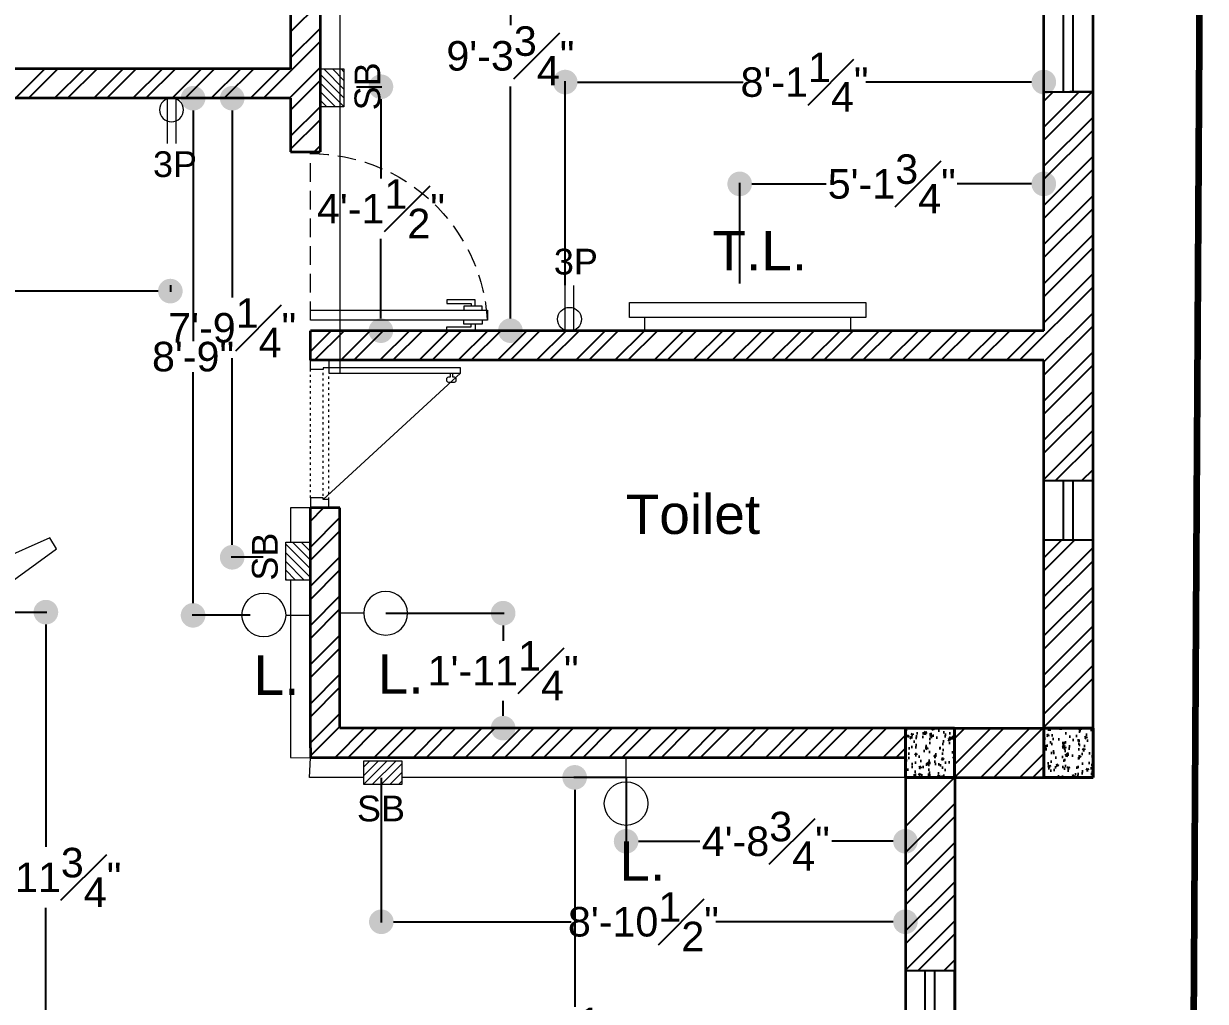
# Model space of a CAD drawing. Header units: inches. Extents: x 4161 to 8381, y 472 to 1500.
# Drawn here: x 8140.7 to 8380.8, y 1092.9 to 1291.6 of the extents above; entities that cross this region are included whole.
import ezdxf

# ---------------------------------------------------------------- set-up
doc = ezdxf.new("R2010")
doc.units = ezdxf.units.IN
doc.header["$MEASUREMENT"] = 0
doc.linetypes.add('ACAD_ISO03W100', pattern=[30, 12, -18])
doc.linetypes.add('HIDDEN', pattern=[0.375, 0.25, -0.125])
doc.layers.get('0').update_dxf_attribs({"lineweight": 35})
for name, color, linetype, lineweight in [('0.Columns', 1, 'Continuous', 35), ('1.Wall', 7, 'Continuous', 35), ('Beam', 170, 'Continuous', 15), ('Box', 7, 'Continuous', 15), ('Doors & Furni', 20, 'Continuous', 5), ('E_Elements', 7, 'Continuous', 15), ('E_FITTINGS', 7, 'Continuous', 15), ('Hatch', 7, 'Continuous', 15)]:
    doc.layers.add(name, color=color, linetype=linetype, lineweight=lineweight)
for name, color, linetype in [('3.Windows', 130, 'Continuous'), ('4.Hatch', 14, 'Continuous'), ('5.Texts', 50, 'Continuous'), ('7.Dimention', 8, 'Continuous'), ('9.Vent', 130, 'Continuous'), ('Electrical Components', 170, 'Continuous'), ('rod', 252, 'Continuous'), ('wood', 20, 'Continuous')]:
    doc.layers.add(name, color=color, linetype=linetype)
doc.styles.get("Standard").update_dxf_attribs({"font": 'arial.ttf'})
doc.dimstyles.get("Standard").update_dxf_attribs({"dimtxt": 6, "dimasz": 5, "dimexe": 0.18, "dimexo": 0.0625, "dimgap": 0.09, "dimtad": 0, "dimtih": 1, "dimtoh": 1, "dimzin": 0, "dimdsep": 46, "dimlunit": 4, "dimtxsty": 'Standard', "dimblk": 'DOT', "dimcen": 0.09, "dimadec": 0, "dimazin": 0, "dimtfac": 1, "dimtofl": 0, "dimtmove": 0, "dimatfit": 3, "dimfxl": 1, "dimfrac": 1, "dimtolj": 1, "dimtzin": 0, "dimarcsym": 0})

# ---------------------------------------------------------------- blocks, each defined once
blk = doc.blocks.new('window7 virtical')
at = {"layer": '3.Windows', "color": 141, "true_color": 0xadddf7}
for p, q in [((4405.51, 1605.94), (4405.51, 1689.94)), ((4407.51, 1605.94), (4407.51, 1689.94))]:
    blk.add_line(p, q, dxfattribs=at)
at = {"layer": '3.Windows'}
for p, q in [((4401.51, 1605.94), (4411.51, 1605.94)), ((4411.51, 1605.94), (4406.83, 1605.94)), ((4406.83, 1605.94), (4406.83, 1605.94))]:
    blk.add_line(p, q, dxfattribs=at)
blk.add_lwpolyline([(4411.51, 1605.94), (4411.51, 1689.94), (4401.51, 1689.94), (4401.51, 1605.94)], close=True, dxfattribs=at)
blk = doc.blocks.new('Vent')
at = {"layer": '9.Vent'}
for p, q in [((-12, -3.9), (-12, 6.1)), ((-12, 3.82), (-12, 6.1)), ((0, -3.9), (0, 6.1))]:
    blk.add_line(p, q, dxfattribs=at)
at = {"layer": '9.Vent', "color": 5}
for p, q in [((-12, 2), (0, 2)), ((-12, 0), (0, 0))]:
    blk.add_line(p, q, dxfattribs=at)
blk = doc.blocks.new('Dd2')
at = {"layer": 'rod', "lineweight": 13}
blk.add_lwpolyline([(-36.5, 41), (-2, 3.5)], dxfattribs=at)
blk.add_lwpolyline([(-36.5, 38.75), (-35.5, 38.75), (-35.5, 39.25, -0.414214), (-35, 39.75), (-34.5, 39.75, -0.414214), (-34, 39.25), (-34, 37.75, -0.414214), (-34.5, 37.25), (-35, 37.25, -0.414214), (-35.5, 37.75), (-35.5, 38.25), (-36.5, 38.25)], format="xyb", dxfattribs=at)
at = {"layer": 'rod', "linetype": 'ACAD_ISO03W100', "lineweight": 13, "ltscale": 0.05}
for points in [[(-3, 3.5), (-37.5, 3.5)], [(-2, 5), (-36.5, 5)], [(-2.5, 0), (-37.5, 0)]]:
    blk.add_lwpolyline(points, dxfattribs=at)
at = {"layer": 'wood', "lineweight": 13}
for points in [[(-36.5, 41), (-38, 41), (-38, 5), (-36.5, 5)], [(-40, 0), (-40, 5), (-38, 5), (-38, 3.5), (-37.5, 3.5), (-37.5, 0)], [(0, 0), (0, 5), (-2, 5), (-2, 3.5), (-2.5, 3.5), (-2.5, 0)]]:
    blk.add_lwpolyline(points, close=True, dxfattribs=at)
blk = doc.blocks.new('Door')
at = {"layer": 'Doors & Furni', "color": 20}
for p, q in [((4002.74, 982.3), (4001.9, 982.3)), ((4001.9, 982.3), (4001.9, 978.61)), ((4004.74, 983.4), (4002.74, 983.4)), ((4002.74, 983.4), (4002.74, 947.4)), ((4004.74, 947.4), (4004.74, 983.4)), ((4004.74, 982.3), (4005.57, 982.3)), ((4005.57, 982.3), (4005.57, 978.61)), ((4001.9, 980.9), (4000.59, 980.9)), ((4000.59, 980.9), (4000.59, 975.13)), ((4001.34, 975.13), (4001.34, 980.06)), ((4001.34, 980.06), (4001.9, 980.06)), ((4005.57, 980.9), (4006.88, 980.9)), ((4006.13, 980.06), (4005.57, 980.06)), ((4006.13, 975.13), (4006.13, 980.06)), ((4006.88, 980.9), (4006.88, 975.13)), ((4001.9, 978.61), (4002.74, 978.61)), ((4005.57, 978.61), (4004.74, 978.61)), ((4000.59, 975.13), (4001.34, 975.13)), ((4006.88, 975.13), (4006.13, 975.13)), ((4002.74, 947.4), (4004.74, 947.4))]:
    blk.add_line(p, q, dxfattribs=at)
at = {"layer": 'Doors & Furni', "color": 1, "linetype": 'HIDDEN', "ltscale": 15}
blk.add_line((4002.74, 947.4), (4036.59, 947.4), dxfattribs=at)
blk.add_arc((4000.59, 947.4), 36, 0, 86.583, dxfattribs=at)
blk = doc.blocks.new('FAN')
at = {"layer": 'E_Elements'}
for p, q in [((-23.57, 15.12), (-24.88, 12.85)), ((-4.97, 6.83), (-23.57, 15.12)), ((23.57, 15.12), (4.97, 6.83)), ((24.88, 12.85), (23.57, 15.12)), ((-24.88, 12.85), (-8.39, 0.89)), ((8.39, 0.89), (24.88, 12.85)), ((-8.26, 4.77), (-5.89, 5.4)), ((-5.82, 5.34), (-4.97, 6.83)), ((-3.34, 3.91), (-5.82, 5.34)), ((5.82, 5.34), (3.34, 3.91)), ((4.97, 6.83), (5.82, 5.34)), ((8.26, 4.77), (5.89, 5.4)), ((-7.62, 2.4), (-8.26, 4.77)), ((7.62, 2.4), (8.26, 4.77)), ((-8.39, 0.89), (-7.54, 2.37)), ((-7.54, 2.37), (-5.06, 0.94)), ((5.06, 0.94), (7.54, 2.37)), ((7.54, 2.37), (8.39, 0.89)), ((-1.71, -4.85), (-1.71, -7.71)), ((1.71, -7.71), (1.71, -4.85)), ((-3.43, -7.71), (-1.31, -27.97)), ((-1.71, -7.71), (-3.43, -7.71)), ((-1.73, -7.8), (0, -9.53)), ((0, -9.53), (1.73, -7.8)), ((1.31, -27.97), (3.43, -7.71)), ((3.43, -7.71), (1.71, -7.71)), ((-1.31, -27.97), (1.31, -27.97))]:
    blk.add_line(p, q, dxfattribs=at)
for start, end in [(360, 180), (180, 0)]:
    blk.add_arc((0, 0), 5.14, start, end, dxfattribs=at)
blk = doc.blocks.new('A$C482B25E6')
at = {"layer": 'E_FITTINGS'}
for p, q in [((0, 0), (0, 7.1)), ((3.9, 3.55), (0, 3.55))]:
    blk.add_line(p, q, dxfattribs=at)
blk.add_circle((7.45, 3.55), 3.55, dxfattribs=at)
blk = doc.blocks.new('O')
at = {"layer": 'E_Elements', "ltscale": 4}
for p, q in [((9523.61, 2111.57), (9520.91, 2111.57)), ((9523.61, 2069.68), (9520.91, 2069.68))]:
    blk.add_line(p, q, dxfattribs=at)
at = {"layer": 'E_Elements', "ltscale": 0.01}
blk.add_lwpolyline([(9526.61, 2066.63), (9526.61, 2114.63), (9523.61, 2114.63), (9523.61, 2066.63)], close=True, dxfattribs=at)
blk = doc.blocks.new('2')
at = {"layer": 'Hatch', "ltscale": 0.01}
h = blk.add_hatch(dxfattribs=at)
h.set_pattern_fill('ANSI31', color=256, scale=10, style=0)
h.paths.add_polyline_path([(7846.79, 2035.92), (7841.97, 2035.92), (7841.97, 2028.24), (7846.79, 2028.24)])
at = {"layer": 'E_Elements'}
blk.add_lwpolyline([(7841.97, 2028.24), (7846.79, 2028.24), (7846.79, 2035.92), (7841.97, 2035.92)], close=True, dxfattribs=at)
blk = doc.blocks.new('Column2.0')
at = {"layer": '0.Columns', "true_color": 0x991b1e}
h = blk.add_hatch(dxfattribs=at)
h.set_pattern_fill('AR-CONC', color=244, scale=0.54)
h.set_pattern_definition([(50, (868.9964, 332.3348), (3.873205, -0.3388615), [0.405, -4.455]), (355, (868.9964, 332.335), (-0.7492572, 4.0618375), [0.324, -3.564]), (100.45144, (869.319, 332.3066), (3.1239478, 3.722976), [0.344197, -3.7861674]), (46.1842, (868.9964, 333.415), (5.763103, -0.893804), [0.6075, -6.6825]), (96.63564, (869.4767, 333.3403), (5.0471745, 5.2602404), [0.516296, -5.679254]), (351.18416, (868.9964, 333.415), (5.0471745, 5.26024), [0.486, -5.346]), (21, (869.5364, 333.1448), (3.223298, -2.174142), [0.405, -4.455]), (326, (869.5364, 333.145), (1.3139028, 3.9158102), [0.324, -3.564]), (71.45144, (869.805, 332.9636), (4.537201, 1.7416682), [0.344197, -3.7861674]), (37.5, (868.9964, 332.3348), (0.0656632, 1.7976268), [0, -3.5208, 0, -3.618, 0, -3.5775]), (7.5, (868.9964, 332.3348), (1.4205755, 2.1298232), [0, -2.0628, 0, -3.4398, 0, -1.3635]), (327.5, (867.7922, 332.3348), (2.88264116, -0.1217963), [0, -1.35, 0, -4.212, 0, -5.589]), (317.5, (867.2522, 332.3348), (3.1492053, 0.5405669), [0, -1.755, 0, -2.7972, 0, -3.969])])
h.paths.add_polyline_path([(4674.88, 1327.63), (4674.88, 1337.63), (4664.88, 1337.63), (4664.88, 1327.63)])
at = {"layer": '0.Columns', "linetype": 'ACAD_ISO03W100', "lineweight": 40}
for p, q in [((4674.88, 1337.63), (4664.88, 1337.63)), ((4664.88, 1337.63), (4664.88, 1327.63)), ((4674.88, 1327.63), (4674.88, 1337.63)), ((4664.88, 1327.63), (4674.88, 1327.63))]:
    blk.add_line(p, q, dxfattribs=at)
blk = doc.blocks.new('1111111111111111')
at = {"layer": 'E_FITTINGS', "ltscale": 3}
for p, q in [((8001.12, 2853.82), (8010.23, 2853.82)), ((8001.12, 2852.1), (8010.23, 2852.1))]:
    blk.add_line(p, q, dxfattribs=at)
blk.add_circle((8003.38, 2852.96), 2.42, dxfattribs=at)
blk = doc.blocks.new('_Dot')
at = {"color": 0, "linetype": 'ByBlock', "lineweight": -2}
blk.add_line((-0.5, 0), (-1, 0), dxfattribs=at)
at = {"color": 0, "linetype": 'ByBlock', "lineweight": 60, "const_width": 0.5}
blk.add_lwpolyline([(-0.25, 0, 1), (0.25, 0, 1)], format="xyb", close=True, dxfattribs=at)
blk = doc.blocks.new('*D126')
at = {"layer": '7.Dimention', "color": 0, "lineweight": -2, "transparency": 16777216}
for p, q in [((7932.97, 1238.41), (7932.97, 1237.05)), ((7937.97, 1237.23), (8037.34, 1237.23)), ((8165.53, 1237.23), (8066.15, 1237.23)), ((8170.53, 1238.41), (8170.53, 1237.05))]:
    blk.add_line(p, q, dxfattribs=at)
at = {"layer": 'Defpoints', "color": 0, "transparency": 16777216}
for p in [(7932.97, 1238.47), (8170.53, 1238.47), (8170.53, 1237.23)]:
    blk.add_point(p, dxfattribs=at)
at = {"layer": '7.Dimention', "color": 0, "lineweight": -2, "transparency": 16777216, "xscale": 5, "yscale": 5, "zscale": 5, "rotation": 180}
blk.add_blockref('_Dot', (7932.97, 1237.23), dxfattribs=at)
at = {"layer": '7.Dimention', "color": 0, "lineweight": -2, "transparency": 16777216, "xscale": 5, "yscale": 5, "zscale": 5}
blk.add_blockref('_Dot', (8170.53, 1237.23), dxfattribs=at)
at = {"layer": '7.Dimention', "color": 0, "transparency": 16777216, "insert": (8051.75, 1237.23), "char_height": 6, "attachment_point": 5}
blk.add_mtext('\\A1;19\'-9{\\H1x;\\S1#2;}"', dxfattribs=at)
blk = doc.blocks.new('*D191')
at = {"layer": '7.Dimention', "color": 0, "lineweight": -2, "transparency": 16777216}
for p, q in [((8122.56, 1171.99), (8145.43, 1171.99)), ((8145.25, 1166.99), (8145.25, 1124.3)), ((8145.25, 1069.19), (8145.25, 1111.88)), ((8128.41, 1064.19), (8145.43, 1064.19))]:
    blk.add_line(p, q, dxfattribs=at)
at = {"layer": 'Defpoints', "color": 0, "transparency": 16777216}
for p in [(8122.49, 1171.99), (8145.25, 1171.99), (8128.35, 1064.19)]:
    blk.add_point(p, dxfattribs=at)
at = {"layer": '7.Dimention', "color": 0, "lineweight": -2, "transparency": 16777216, "xscale": 5, "yscale": 5, "zscale": 5}
for p, rotation in [((8145.25, 1171.99), 90), ((8145.25, 1064.19), 270)]:
    blk.add_blockref('_Dot', p, dxfattribs=dict(at, rotation=rotation))
at = {"layer": '7.Dimention', "color": 0, "transparency": 16777216, "insert": (8145.25, 1118.09), "char_height": 6, "attachment_point": 5}
blk.add_mtext('\\A1;8\'-11{\\H1x;\\S3#4;}"', dxfattribs=at)
blk = doc.blocks.new('*D193')
at = {"layer": '7.Dimention', "color": 0, "lineweight": -2, "transparency": 16777216}
for p, q in [((8189.37, 1276.42), (8182.92, 1276.42)), ((8183.1, 1271.42), (8183.1, 1235.93)), ((8183.1, 1188.14), (8183.1, 1223.63)), ((8189.37, 1183.14), (8182.92, 1183.14))]:
    blk.add_line(p, q, dxfattribs=at)
at = {"layer": 'Defpoints', "color": 0, "transparency": 16777216}
for p in [(8189.44, 1276.42), (8183.1, 1183.14), (8189.44, 1183.14)]:
    blk.add_point(p, dxfattribs=at)
at = {"layer": '7.Dimention', "color": 0, "lineweight": -2, "transparency": 16777216, "xscale": 5, "yscale": 5, "zscale": 5}
for p, rotation in [((8183.1, 1276.42), 90), ((8183.1, 1183.14), 270)]:
    blk.add_blockref('_Dot', p, dxfattribs=dict(at, rotation=rotation))
at = {"layer": '7.Dimention', "color": 0, "transparency": 16777216, "insert": (8183.1, 1229.78), "char_height": 6, "attachment_point": 5}
blk.add_mtext('\\A1;7\'-9{\\H1x;\\S1#4;}"', dxfattribs=at)
blk = doc.blocks.new('*D127')
at = {"layer": '7.Dimention', "color": 0, "lineweight": -2, "transparency": 16777216}
for p, q in [((8186.72, 1276.42), (8174.97, 1276.42)), ((8175.15, 1271.42), (8175.15, 1227.03)), ((8175.15, 1176.34), (8175.15, 1220.73)), ((8186.72, 1171.34), (8174.97, 1171.34))]:
    blk.add_line(p, q, dxfattribs=at)
at = {"layer": 'Defpoints', "color": 0, "transparency": 16777216}
for p in [(8186.78, 1276.42), (8175.15, 1171.34), (8186.78, 1171.34)]:
    blk.add_point(p, dxfattribs=at)
at = {"layer": '7.Dimention', "color": 0, "lineweight": -2, "transparency": 16777216, "xscale": 5, "yscale": 5, "zscale": 5}
for p, rotation in [((8175.15, 1276.42), 90), ((8175.15, 1171.34), 270)]:
    blk.add_blockref('_Dot', p, dxfattribs=dict(at, rotation=rotation))
at = {"layer": '7.Dimention', "color": 0, "transparency": 16777216, "insert": (8175.15, 1223.88), "char_height": 6, "attachment_point": 5}
blk.add_mtext('\\A1;8\'-9"', dxfattribs=at)
blk = doc.blocks.new('*D194')
at = {"layer": '7.Dimention', "color": 0, "lineweight": -2, "transparency": 16777216}
for p, q in [((8214.34, 1171.77), (8238.32, 1171.77)), ((8238.14, 1166.77), (8238.14, 1166.19)), ((8238.14, 1153.41), (8238.14, 1153.99)), ((8217.94, 1148.41), (8238.32, 1148.41))]:
    blk.add_line(p, q, dxfattribs=at)
at = {"layer": 'Defpoints', "color": 0, "transparency": 16777216}
for p in [(8214.28, 1171.77), (8238.14, 1171.77), (8217.87, 1148.41)]:
    blk.add_point(p, dxfattribs=at)
at = {"layer": '7.Dimention', "color": 0, "lineweight": -2, "transparency": 16777216, "xscale": 5, "yscale": 5, "zscale": 5}
for p, rotation in [((8238.14, 1171.77), 90), ((8238.14, 1148.41), 270)]:
    blk.add_blockref('_Dot', p, dxfattribs=dict(at, rotation=rotation))
at = {"layer": '7.Dimention', "color": 0, "transparency": 16777216, "insert": (8238.14, 1160.09), "char_height": 6, "attachment_point": 5}
blk.add_mtext('\\A1;1\'-11{\\H1x;\\S1#4;}"', dxfattribs=at)
blk = doc.blocks.new('*D197')
at = {"layer": '7.Dimention', "color": 0, "lineweight": -2, "transparency": 16777216}
for p, q in [((8286.19, 1238.8), (8286.19, 1259.2)), ((8291.19, 1259.02), (8303.78, 1259.02)), ((8342.97, 1259.02), (8330.39, 1259.02)), ((8347.97, 1238.8), (8347.97, 1259.2))]:
    blk.add_line(p, q, dxfattribs=at)
at = {"layer": 'Defpoints', "color": 0, "transparency": 16777216}
for p in [(8286.19, 1259.02), (8286.19, 1238.74), (8347.97, 1238.74)]:
    blk.add_point(p, dxfattribs=at)
at = {"layer": '7.Dimention', "color": 0, "lineweight": -2, "transparency": 16777216, "xscale": 5, "yscale": 5, "zscale": 5, "rotation": 180}
blk.add_blockref('_Dot', (8286.19, 1259.02), dxfattribs=at)
at = {"layer": '7.Dimention', "color": 0, "lineweight": -2, "transparency": 16777216, "xscale": 5, "yscale": 5, "zscale": 5}
blk.add_blockref('_Dot', (8347.97, 1259.02), dxfattribs=at)
at = {"layer": '7.Dimention', "color": 0, "transparency": 16777216, "insert": (8317.08, 1259.02), "char_height": 6, "attachment_point": 5}
blk.add_mtext('\\A1;5\'-1{\\H1x;\\S3#4;}"', dxfattribs=at)
blk = doc.blocks.new('*D198')
at = {"layer": '7.Dimention', "color": 0, "lineweight": -2, "transparency": 16777216}
for p, q in [((8250.75, 1238.42), (8250.75, 1279.89)), ((8255.75, 1279.71), (8286.91, 1279.71)), ((8342.97, 1279.71), (8311.81, 1279.71)), ((8347.97, 1236.15), (8347.97, 1279.89))]:
    blk.add_line(p, q, dxfattribs=at)
at = {"layer": 'Defpoints', "color": 0, "transparency": 16777216}
for p in [(8250.75, 1279.71), (8250.75, 1238.35), (8347.97, 1236.08)]:
    blk.add_point(p, dxfattribs=at)
at = {"layer": '7.Dimention', "color": 0, "lineweight": -2, "transparency": 16777216, "xscale": 5, "yscale": 5, "zscale": 5, "rotation": 180}
blk.add_blockref('_Dot', (8250.75, 1279.71), dxfattribs=at)
at = {"layer": '7.Dimention', "color": 0, "lineweight": -2, "transparency": 16777216, "xscale": 5, "yscale": 5, "zscale": 5}
blk.add_blockref('_Dot', (8347.97, 1279.71), dxfattribs=at)
at = {"layer": '7.Dimention', "color": 0, "transparency": 16777216, "insert": (8299.36, 1279.71), "char_height": 6, "attachment_point": 5}
blk.add_mtext('\\A1;8\'-1{\\H1x;\\S1#4;}"', dxfattribs=at)
blk = doc.blocks.new('*D202')
at = {"layer": '7.Dimention', "color": 0, "lineweight": -2, "transparency": 16777216}
for p, q in [((8208.34, 1278.76), (8213.49, 1278.76)), ((8213.31, 1273.76), (8213.31, 1260.09)), ((8213.31, 1234.19), (8213.31, 1247.86)), ((8205.03, 1229.19), (8213.49, 1229.19))]:
    blk.add_line(p, q, dxfattribs=at)
at = {"layer": 'Defpoints', "color": 0, "transparency": 16777216}
for p in [(8208.28, 1278.76), (8204.97, 1229.19), (8213.31, 1229.19)]:
    blk.add_point(p, dxfattribs=at)
at = {"layer": '7.Dimention', "color": 0, "lineweight": -2, "transparency": 16777216, "xscale": 5, "yscale": 5, "zscale": 5}
for p, rotation in [((8213.31, 1278.76), 90), ((8213.31, 1229.19), 270)]:
    blk.add_blockref('_Dot', p, dxfattribs=dict(at, rotation=rotation))
at = {"layer": '7.Dimention', "color": 0, "transparency": 16777216, "insert": (8213.31, 1253.97), "char_height": 6, "attachment_point": 5}
blk.add_mtext('\\A1;4\'-1{\\H1x;\\S1#2;}"', dxfattribs=at)
blk = doc.blocks.new('*D128')
at = {"layer": '7.Dimention', "color": 0, "lineweight": -2, "transparency": 16777216}
for p, q in [((8221.81, 1340.9), (8239.79, 1340.9)), ((8239.61, 1335.9), (8239.61, 1291.25)), ((8239.61, 1234.19), (8239.61, 1278.84)), ((8221.81, 1229.19), (8239.79, 1229.19))]:
    blk.add_line(p, q, dxfattribs=at)
at = {"layer": 'Defpoints', "color": 0, "transparency": 16777216}
for p in [(8221.75, 1340.9), (8239.61, 1340.9), (8221.75, 1229.19)]:
    blk.add_point(p, dxfattribs=at)
at = {"layer": '7.Dimention', "color": 0, "lineweight": -2, "transparency": 16777216, "xscale": 5, "yscale": 5, "zscale": 5}
for p, rotation in [((8239.61, 1340.9), 90), ((8239.61, 1229.19), 270)]:
    blk.add_blockref('_Dot', p, dxfattribs=dict(at, rotation=rotation))
at = {"layer": '7.Dimention', "color": 0, "transparency": 16777216, "insert": (8239.61, 1285.04), "char_height": 6, "attachment_point": 5}
blk.add_mtext('\\A1;9\'-3{\\H1x;\\S3#4;}"', dxfattribs=at)
blk = doc.blocks.new('*D131')
at = {"layer": '7.Dimention', "color": 0, "lineweight": -2, "transparency": 16777216}
for p, q in [((8263.12, 1138.35), (8263.12, 1125.24)), ((8319.86, 1138.35), (8319.86, 1125.24)), ((8268.12, 1125.42), (8278.07, 1125.42)), ((8314.86, 1125.42), (8304.92, 1125.42))]:
    blk.add_line(p, q, dxfattribs=at)
at = {"layer": 'Defpoints', "color": 0, "transparency": 16777216}
for p in [(8263.12, 1138.41), (8319.86, 1138.41), (8263.12, 1125.42)]:
    blk.add_point(p, dxfattribs=at)
at = {"layer": '7.Dimention', "color": 0, "lineweight": -2, "transparency": 16777216, "xscale": 5, "yscale": 5, "zscale": 5, "rotation": 180}
blk.add_blockref('_Dot', (8263.12, 1125.42), dxfattribs=at)
at = {"layer": '7.Dimention', "color": 0, "lineweight": -2, "transparency": 16777216, "xscale": 5, "yscale": 5, "zscale": 5}
blk.add_blockref('_Dot', (8319.86, 1125.42), dxfattribs=at)
at = {"layer": '7.Dimention', "color": 0, "transparency": 16777216, "insert": (8291.49, 1125.42), "char_height": 6, "attachment_point": 5}
blk.add_mtext('\\A1;4\'-8{\\H1x;\\S3#4;}"', dxfattribs=at)
blk = doc.blocks.new('*D132')
at = {"layer": '7.Dimention', "color": 0, "lineweight": -2, "transparency": 16777216}
for p, q in [((8213.39, 1138.35), (8213.39, 1108.89)), ((8319.86, 1138.35), (8319.86, 1108.89)), ((8218.39, 1109.07), (8251.94, 1109.07)), ((8314.86, 1109.07), (8281.32, 1109.07))]:
    blk.add_line(p, q, dxfattribs=at)
at = {"layer": 'Defpoints', "color": 0, "transparency": 16777216}
for p in [(8213.39, 1138.41), (8319.86, 1138.41), (8213.39, 1109.07)]:
    blk.add_point(p, dxfattribs=at)
at = {"layer": '7.Dimention', "color": 0, "lineweight": -2, "transparency": 16777216, "xscale": 5, "yscale": 5, "zscale": 5, "rotation": 180}
blk.add_blockref('_Dot', (8213.39, 1109.07), dxfattribs=at)
at = {"layer": '7.Dimention', "color": 0, "lineweight": -2, "transparency": 16777216, "xscale": 5, "yscale": 5, "zscale": 5}
blk.add_blockref('_Dot', (8319.86, 1109.07), dxfattribs=at)
at = {"layer": '7.Dimention', "color": 0, "transparency": 16777216, "insert": (8266.63, 1109.07), "char_height": 6, "attachment_point": 5}
blk.add_mtext('\\A1;8\'-10{\\H1x;\\S1#2;}"', dxfattribs=at)
blk = doc.blocks.new('*D123')
at = {"layer": '7.Dimention', "color": 0, "lineweight": -2, "transparency": 16777216}
for p, q in [((8263.06, 1138.41), (8252.49, 1138.41)), ((8252.67, 1133.41), (8252.67, 1091.78)), ((8252.67, 1037.81), (8252.67, 1079.45)), ((8263.06, 1032.81), (8252.49, 1032.81))]:
    blk.add_line(p, q, dxfattribs=at)
at = {"layer": 'Defpoints', "color": 0, "transparency": 16777216}
for p in [(8263.12, 1138.41), (8252.67, 1032.81), (8263.12, 1032.81)]:
    blk.add_point(p, dxfattribs=at)
at = {"layer": '7.Dimention', "color": 0, "lineweight": -2, "transparency": 16777216, "xscale": 5, "yscale": 5, "zscale": 5}
for p, rotation in [((8252.67, 1138.41), 90), ((8252.67, 1032.81), 270)]:
    blk.add_blockref('_Dot', p, dxfattribs=dict(at, rotation=rotation))
at = {"layer": '7.Dimention', "color": 0, "transparency": 16777216, "insert": (8252.67, 1085.61), "char_height": 6, "attachment_point": 5}
blk.add_mtext('\\A1;8\'-9{\\H1x;\\S1#2;}"', dxfattribs=at)
blk = doc.blocks.new('Title Box 2.0')
at = {"lineweight": 100, "ltscale": 0.5}
blk.add_lwpolyline([(4996.97, 684.44), (5689.78, 684.44), (5694.53, 1520.13), (5001.72, 1520.13), (4996.97, 684.44)], dxfattribs=at)

msp = doc.modelspace()

# ---------------------------------------------------------------- linework, layer by layer
at = {"layer": '1.Wall'}
for p, q in [((8357.972, 1144.411), (8357.972, 1418.186)), ((8194.972, 1408.186), (8194.972, 1282.42)), ((8200.972, 1408.186), (8200.972, 1282.42)), ((8347.972, 1229.186), (8347.972, 1408.186)), ((8194.972, 1282.42), (8014.8, 1282.42)), ((8200.972, 1282.42), (8200.972, 1265.513)), ((8194.972, 1276.42), (8014.8, 1276.42)), ((8194.972, 1276.42), (8194.972, 1265.513)), ((8198.972, 1223.186), (8198.972, 1229.186)), ((8204.972, 1229.186), (8198.972, 1229.186)), ((8347.972, 1229.186), (8204.972, 1229.186)), ((8204.972, 1223.186), (8198.972, 1223.186)), ((8347.972, 1223.186), (8204.972, 1223.186)), ((8347.972, 1148.411), (8347.972, 1223.186)), ((8198.972, 1144.411), (8198.972, 1193.186)), ((8204.972, 1193.186), (8198.972, 1193.186)), ((8204.972, 1148.411), (8204.972, 1193.186)), ((8319.863, 1148.411), (8204.972, 1148.411)), ((8319.863, 1148.411), (8347.972, 1148.411)), ((8198.972, 1144.411), (8198.972, 1142.411)), ((8357.972, 1144.411), (8357.972, 1138.411)), ((8204.972, 1142.411), (8198.972, 1142.411)), ((8319.863, 1142.411), (8204.972, 1142.411)), ((8319.863, 1138.411), (8319.863, 1142.411)), ((8319.863, 1138.411), (8319.863, 975.547)), ((8329.863, 1138.411), (8357.972, 1138.411)), ((8329.863, 1138.411), (8329.863, 971.547))]:
    msp.add_line(p, q, dxfattribs=at)
at = {"layer": '1.Wall', "color": 7, "true_color": 0xffffff}
msp.add_line((8194.972, 1265.513), (8200.972, 1265.513), dxfattribs=at)
at = {"layer": '4.Hatch', "color": 244, "linetype": 'Continuous', "true_color": 0x991b1e}
for p, q in [((8194.972, 1289.912), (8200.972, 1295.912)), ((8194.972, 1284.609), (8200.972, 1290.609)), ((8189.435, 1276.42), (8200.972, 1287.957)), ((8139.054, 1276.42), (8145.054, 1282.42)), ((8141.705, 1276.42), (8147.705, 1282.42)), ((8147.009, 1276.42), (8153.009, 1282.42)), ((8149.66, 1276.42), (8155.66, 1282.42)), ((8154.964, 1276.42), (8160.964, 1282.42)), ((8157.615, 1276.42), (8163.615, 1282.42)), ((8162.919, 1276.42), (8168.919, 1282.42)), ((8165.57, 1276.42), (8171.57, 1282.42)), ((8170.874, 1276.42), (8176.874, 1282.42)), ((8173.525, 1276.42), (8179.525, 1282.42)), ((8178.829, 1276.42), (8184.829, 1282.42)), ((8181.48, 1276.42), (8187.48, 1282.42)), ((8186.783, 1276.42), (8192.783, 1282.42)), ((8194.738, 1276.42), (8200.972, 1282.654)), ((8194.972, 1274.002), (8200.972, 1280.002)), ((8347.972, 1270.555), (8355.144, 1277.726)), ((8347.972, 1275.858), (8349.841, 1277.726)), ((8347.972, 1267.903), (8357.796, 1277.726)), ((8194.972, 1268.699), (8200.972, 1274.699)), ((8347.972, 1262.6), (8357.972, 1272.6)), ((8194.972, 1266.047), (8200.972, 1272.047)), ((8347.972, 1259.948), (8357.972, 1269.948)), ((8199.741, 1265.513), (8200.972, 1266.744)), ((8347.972, 1254.645), (8357.972, 1264.645)), ((8347.972, 1251.993), (8357.972, 1261.993)), ((8347.972, 1246.69), (8357.972, 1256.69)), ((8347.972, 1244.038), (8357.972, 1254.038)), ((8347.972, 1238.735), (8357.972, 1248.735)), ((8347.972, 1236.083), (8357.972, 1246.083)), ((8347.972, 1230.78), (8357.972, 1240.78)), ((8343.03, 1223.186), (8357.972, 1238.128)), ((8347.972, 1222.825), (8357.972, 1232.825)), ((8198.972, 1224.969), (8203.189, 1229.186)), ((8199.841, 1223.186), (8205.841, 1229.186)), ((8205.144, 1223.186), (8211.144, 1229.186)), ((8207.796, 1223.186), (8213.796, 1229.186)), ((8213.099, 1223.186), (8219.099, 1229.186)), ((8215.751, 1223.186), (8221.751, 1229.186)), ((8221.054, 1223.186), (8227.054, 1229.186)), ((8223.706, 1223.186), (8229.706, 1229.186)), ((8229.009, 1223.186), (8235.009, 1229.186)), ((8231.661, 1223.186), (8237.661, 1229.186)), ((8236.964, 1223.186), (8242.964, 1229.186)), ((8239.616, 1223.186), (8245.616, 1229.186)), ((8244.919, 1223.186), (8250.919, 1229.186)), ((8247.57, 1223.186), (8253.57, 1229.186)), ((8252.874, 1223.186), (8258.874, 1229.186)), ((8255.525, 1223.186), (8261.525, 1229.186)), ((8260.829, 1223.186), (8266.829, 1229.186)), ((8263.48, 1223.186), (8269.48, 1229.186)), ((8268.784, 1223.186), (8274.784, 1229.186)), ((8271.435, 1223.186), (8277.435, 1229.186)), ((8276.739, 1223.186), (8282.739, 1229.186)), ((8279.39, 1223.186), (8285.39, 1229.186)), ((8284.694, 1223.186), (8290.694, 1229.186)), ((8287.345, 1223.186), (8293.345, 1229.186)), ((8292.649, 1223.186), (8298.649, 1229.186)), ((8295.3, 1223.186), (8301.3, 1229.186)), ((8300.603, 1223.186), (8306.603, 1229.186)), ((8303.255, 1223.186), (8309.255, 1229.186)), ((8308.558, 1223.186), (8314.558, 1229.186)), ((8311.21, 1223.186), (8317.21, 1229.186)), ((8316.513, 1223.186), (8322.513, 1229.186)), ((8319.165, 1223.186), (8325.165, 1229.186)), ((8324.468, 1223.186), (8330.468, 1229.186)), ((8327.12, 1223.186), (8333.12, 1229.186)), ((8332.423, 1223.186), (8338.423, 1229.186)), ((8335.075, 1223.186), (8341.075, 1229.186)), ((8340.378, 1223.186), (8346.378, 1229.186)), ((8347.972, 1220.173), (8357.972, 1230.173)), ((8347.972, 1214.87), (8357.972, 1224.87)), ((8347.972, 1212.219), (8357.972, 1222.219)), ((8347.972, 1206.915), (8357.972, 1216.915)), ((8347.972, 1204.264), (8357.972, 1214.264)), ((8347.972, 1198.96), (8357.972, 1208.96)), ((8350.372, 1198.708), (8357.972, 1206.309)), ((8355.675, 1198.708), (8357.972, 1201.005)), ((8198.972, 1193.149), (8199.009, 1193.186)), ((8198.972, 1190.498), (8201.661, 1193.186)), ((8198.972, 1185.194), (8204.972, 1191.194)), ((8198.972, 1182.543), (8204.972, 1188.543)), ((8347.972, 1183.05), (8351.63, 1186.708)), ((8347.972, 1180.399), (8354.282, 1186.708)), ((8347.972, 1175.095), (8357.972, 1185.095)), ((8198.972, 1177.239), (8204.972, 1183.239)), ((8347.972, 1172.444), (8357.972, 1182.444)), ((8198.972, 1174.588), (8204.972, 1180.588)), ((8347.972, 1167.14), (8357.972, 1177.14)), ((8198.972, 1169.285), (8204.972, 1175.285)), ((8347.972, 1164.489), (8357.972, 1174.489)), ((8198.972, 1166.633), (8204.972, 1172.633)), ((8347.972, 1159.186), (8357.972, 1169.186)), ((8198.972, 1161.33), (8204.972, 1167.33)), ((8198.972, 1158.678), (8204.972, 1164.678)), ((8347.972, 1156.534), (8357.972, 1166.534)), ((8347.972, 1151.231), (8357.972, 1161.231)), ((8198.972, 1153.375), (8204.972, 1159.375)), ((8347.972, 1148.579), (8357.972, 1158.579)), ((8198.972, 1150.723), (8204.972, 1156.723)), ((8198.972, 1145.42), (8204.972, 1151.42)), ((8198.972, 1142.768), (8204.972, 1148.768)), ((8203.918, 1142.411), (8209.918, 1148.411)), ((8206.57, 1142.411), (8212.57, 1148.411)), ((8211.873, 1142.411), (8217.873, 1148.411)), ((8214.525, 1142.411), (8220.525, 1148.411)), ((8219.828, 1142.411), (8225.828, 1148.411)), ((8222.48, 1142.411), (8228.48, 1148.411)), ((8227.783, 1142.411), (8233.783, 1148.411)), ((8230.435, 1142.411), (8236.435, 1148.411)), ((8235.738, 1142.411), (8241.738, 1148.411)), ((8238.39, 1142.411), (8244.39, 1148.411)), ((8243.693, 1142.411), (8249.693, 1148.411)), ((8246.345, 1142.411), (8252.345, 1148.411)), ((8251.648, 1142.411), (8257.648, 1148.411)), ((8254.3, 1142.411), (8260.3, 1148.411)), ((8259.603, 1142.411), (8265.603, 1148.411)), ((8262.255, 1142.411), (8268.255, 1148.411)), ((8267.558, 1142.411), (8273.558, 1148.411)), ((8270.21, 1142.411), (8276.21, 1148.411)), ((8275.513, 1142.411), (8281.513, 1148.411)), ((8278.165, 1142.411), (8284.165, 1148.411)), ((8283.468, 1142.411), (8289.468, 1148.411)), ((8286.12, 1142.411), (8292.12, 1148.411)), ((8291.423, 1142.411), (8297.423, 1148.411)), ((8294.075, 1142.411), (8300.075, 1148.411)), ((8299.378, 1142.411), (8305.378, 1148.411)), ((8302.03, 1142.411), (8308.03, 1148.411)), ((8307.333, 1142.411), (8313.333, 1148.411)), ((8309.985, 1142.411), (8315.985, 1148.411)), ((8319.863, 1128.424), (8339.849, 1148.411)), ((8329.863, 1141.076), (8337.198, 1148.411)), ((8329.863, 1146.379), (8331.894, 1148.411)), ((8335.153, 1138.411), (8345.153, 1148.411)), ((8337.804, 1138.411), (8347.804, 1148.411)), ((8315.288, 1142.411), (8319.863, 1146.986)), ((8317.939, 1142.411), (8319.863, 1144.334)), ((8343.108, 1138.411), (8347.972, 1143.276)), ((8345.759, 1138.411), (8347.972, 1140.624)), ((8319.863, 1123.121), (8329.863, 1133.121)), ((8319.863, 1120.469), (8329.863, 1130.469)), ((8319.863, 1115.166), (8329.863, 1125.166)), ((8319.863, 1112.514), (8329.863, 1122.514)), ((8319.863, 1107.211), (8329.863, 1117.211)), ((8319.863, 1104.559), (8329.863, 1114.559)), ((8319.863, 1099.256), (8329.863, 1109.256)), ((8322.361, 1099.102), (8329.863, 1106.604)), ((8327.664, 1099.102), (8329.863, 1101.301))]:
    msp.add_line(p, q, dxfattribs=at)
at = {"layer": 'Beam'}
for p, q in [((8204.972, 1408.186), (8204.972, 1220.536)), ((8194.972, 1193.186), (8194.972, 1186.192)), ((8199.009, 1193.186), (8194.972, 1193.186)), ((8194.972, 1178.508), (8194.972, 1142.441)), ((8194.972, 1142.441), (8198.972, 1142.411)), ((8198.798, 1138.411), (8198.972, 1142.411)), ((8209.856, 1138.411), (8198.798, 1138.411)), ((8319.863, 1138.411), (8217.54, 1138.411))]:
    msp.add_line(p, q, dxfattribs=at)

# ---------------------------------------------------------------- block references
at = {"layer": '0.Columns'}
for p in [(3654.98, -189.218), (3683.09, -189.218)]:
    msp.add_blockref('Column2.0', p, dxfattribs=at)
at = {"layer": '1.Wall'}
for p in [(3946.458, -328.211), (3918.348, -590.835)]:
    msp.add_blockref('window7 virtical', p, dxfattribs=at)
at = {"layer": '9.Vent', "rotation": 270}
msp.add_blockref('Vent', (8351.872, 1186.708), dxfattribs=at)
at = {"layer": 'Box'}
msp.add_blockref('Title Box 2.0', (2686.258, -20.163), dxfattribs=at)
at = {"layer": 'Doors & Furni', "color": 20, "xscale": -1, "rotation": 270}
msp.add_blockref('Door', (7251.574, -2771.404), dxfattribs=at)
at = {"layer": 'Doors & Furni', "xscale": 0.7443684540144205, "yscale": 0.7443684540144205, "zscale": 0.7443684540144205, "rotation": 270}
msp.add_blockref('Dd2', (8198.972, 1193.367), dxfattribs=at)
at = {"layer": 'E_Elements', "color": 7, "xscale": -1}
for name, p, rotation in [('2', (359.001, 3310.618), 180), ('O', (6197.157, -8291.721), 270), ('2', (351.99, 3214.427), 180), ('2', (10245.775, 8983.747), 90)]:
    msp.add_blockref(name, p, dxfattribs=dict(at, rotation=rotation))
at = {"layer": 'E_FITTINGS', "xscale": -1, "rotation": 90}
msp.add_blockref('1111111111111111', (11023.723, 9277.428), dxfattribs=at)
at = {"layer": 'E_FITTINGS', "rotation": 89.99999999999999}
msp.add_blockref('1111111111111111', (11104.574, -6771.873), dxfattribs=at)
at = {"layer": 'E_FITTINGS', "color": 7, "yscale": 1.25, "zscale": 1.25}
for p, xscale, rotation in [((8198.834, 1175.844), 1.25, 180), ((8204.972, 1176.202), -1.25, 180), ((8258.686, 1142.411), 1.25, 270)]:
    msp.add_blockref('A$C482B25E6', p, dxfattribs=dict(at, xscale=xscale, rotation=rotation))
at = {"layer": 'Electrical Components', "color": 7}
msp.add_blockref('FAN', (8122.494, 1171.993), dxfattribs=at)

# ---------------------------------------------------------------- texts
at = {"layer": '5.Texts', "color": 7, "char_height": 5.2318, "attachment_point": 1, "rotation": 90}
for insert in [(8207.944, 1242.63), (8187.1, 1147.064)]:
    msp.add_mtext_dynamic_manual_height_columns('\\pxqc;SB', width=72.40653, gutter_width=0.654, heights=[23.305], dxfattribs=dict(at, insert=insert))
at = {"layer": '5.Texts', "color": 7, "attachment_point": 1}
for s, width, gutter_width, heights, insert, char_height in [('\\pxqc;3P', 72.40653, 0.654, [23.305], (8135.28, 1265.642), 5.2318), ('\\pxqc;T.L.', 110.71706, 1, [35.636], (8234.908, 1249.443), 8), ('\\pxqc;3P', 72.40653, 0.654, [23.305], (8216.708, 1245.836), 5.2318), ('\\pxqc;L.', 110.71706, 1, [35.636], (8136.754, 1163.181), 8), ('\\pxqc;L.', 110.71706, 1, [35.636], (8161.948, 1163.438), 8), ('\\pxqc;SB', 72.40653, 0.654, [23.305], (8177.116, 1134.704), 5.2318), ('\\pxqc;L.', 110.71706, 1, [35.636], (8211.05, 1125.425), 8)]:
    msp.add_mtext_dynamic_manual_height_columns(s, width=width, gutter_width=gutter_width, heights=heights, dxfattribs=dict(at, insert=insert, char_height=char_height))
at = {"layer": '5.Texts', "color": 2, "true_color": 0xf1eb1f, "insert": (8221.336, 1195.876), "char_height": 8, "attachment_point": 1}
msp.add_mtext_dynamic_manual_height_columns('\\pxqc;Toilet', width=110.71706, gutter_width=1, heights=[35.636], dxfattribs=at)

# ---------------------------------------------------------------- dimensions: what is measured, and where the dimension line sits
at = {"layer": '7.Dimention'}
for base, p1, p2, picture, middle in [((8239.61, 1340.902), (8221.751, 1229.186), (8221.751, 1340.902), '*D128', (8239.61, 1285.044)), ((8175.152, 1171.338), (8186.783, 1276.42), (8186.783, 1171.338), '*D127', (8175.152, 1223.879)), ((8183.103, 1183.138), (8189.435, 1276.42), (8189.435, 1183.138), '*D193', (8183.103, 1229.779)), ((8145.254, 1171.993), (8128.345, 1064.186), (8122.494, 1171.993), '*D191', (8145.254, 1118.089)), ((8238.1366, 1171.7658), (8217.8734, 1148.4109), (8214.2809, 1171.7658), '*D194', (8238.1366, 1160.0884)), ((8252.665, 1032.813), (8263.122, 1138.411), (8263.122, 1032.813), '*D123', (8252.665, 1085.612))]:
    dim = msp.add_linear_dim(base=base, p1=p1, p2=p2, angle=90, dimstyle='Standard', dxfattribs=at)
    dim.commit()
    dim.dimension.update_dxf_attribs({"geometry": picture, "text_midpoint": middle})
for base, p1, p2, picture, middle in [((8250.75, 1279.711), (8347.972, 1236.083), (8250.75, 1238.354), '*D198', (8299.361, 1279.711)), ((8286.189, 1259.021), (8347.972, 1238.735), (8286.189, 1238.735), '*D197', (8317.08, 1259.021)), ((8170.525, 1237.233), (7932.972, 1238.468), (8170.525, 1238.468), '*D126', (8051.749, 1237.233)), ((8213.395, 1109.065), (8319.863, 1138.411), (8213.395, 1138.411), '*D132', (8266.629, 1109.065)), ((8263.122, 1125.425), (8319.863, 1138.411), (8263.122, 1138.411), '*D131', (8291.492, 1125.425))]:
    dim = msp.add_linear_dim(base=base, p1=p1, p2=p2, dimstyle='Standard', dxfattribs=at)
    dim.commit()
    dim.dimension.update_dxf_attribs({"geometry": picture, "text_midpoint": middle})
dim = msp.add_linear_dim(base=(8213.307, 1229.186), p1=(8208.275, 1278.762), p2=(8204.972, 1229.186), angle=90, dimstyle='Standard', dxfattribs=at)
dim.commit()
dim.dimension.update_dxf_attribs({"geometry": '*D202', "text_midpoint": (8213.307, 1253.974), "dimtype": 160})

doc.saveas('drawing.dxf')
